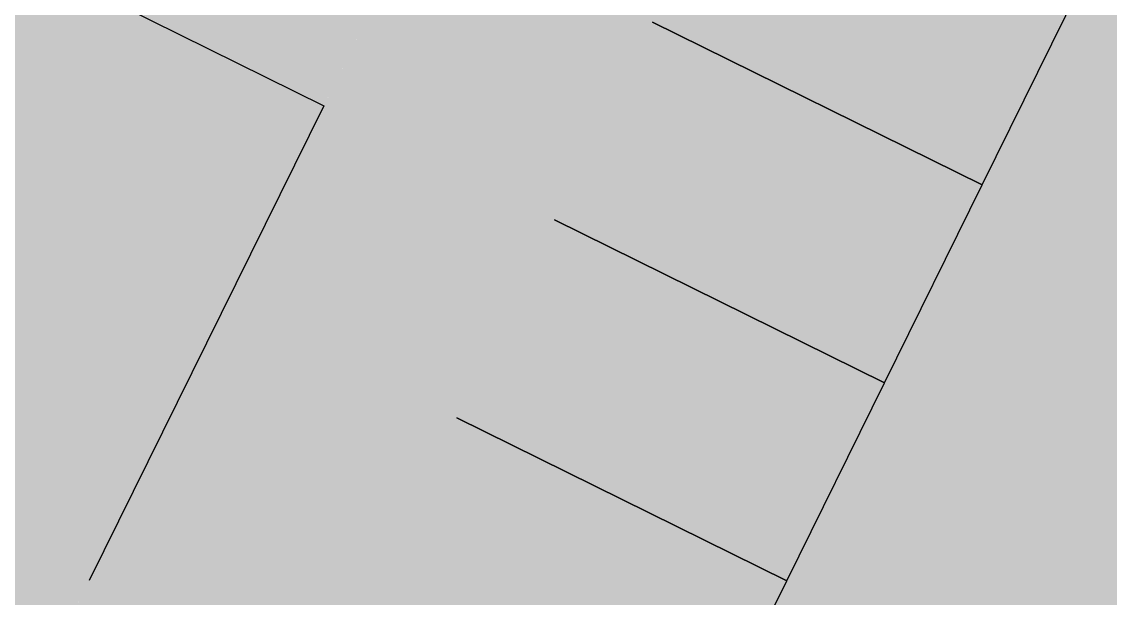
# Model space of a CAD drawing. Header units: millimetres. Extents: x 3866 to 35600, y -8896 to 9491.
# Drawn here: x 33109.06 to 33116.46, y -6726.09 to -6722.18 of the extents above; entities that cross this region are included whole.
import ezdxf

# ---------------------------------------------------------------- set-up
doc = ezdxf.new("R2010")
doc.units = ezdxf.units.MM
doc.linetypes.add('ACAD_ISO02W100', pattern=[15, 12, -3])
doc.layers.add('ВДМ', color=7, linetype='Continuous')

msp = doc.modelspace()

# ---------------------------------------------------------------- hatches: boundary and pattern name
at = {"layer": 'ВДМ', "transparency": 33554585}
h = msp.add_hatch(color=8, dxfattribs=at)
h.dxf.hatch_style = 1
h.paths.add_polyline_path([(33091.8165, -6709.864), (33090.4874, -6712.5536), (33111.1136, -6722.7478), (33112.4429, -6720.0583)])
at = {"layer": 'ВДМ', "true_color": 0x139b48, "transparency": 33554585}
h = msp.add_hatch(color=114, dxfattribs=at)
h.dxf.hatch_style = 1
h.paths.add_polyline_path([(33111.1136, -6722.7478), (33108.4242, -6721.4186), (33107.0962, -6724.1064), (33103.3324, -6731.7245), (33082.7129, -6721.5371), (33062.5406, -6711.5708), (33061.2118, -6714.2604), (33081.3841, -6724.2268), (33102.4518, -6734.6356, 0.414214), (33105.8006, -6733.5016)])
h = msp.add_hatch(color=114, dxfattribs=at)
h.dxf.hatch_style = 1
h.paths.add_polyline_path([(33123.2909, -6722.1746), (33109.9989, -6715.6592), (33109.1757, -6717.3258), (33110.6451, -6718.0516), (33115.5158, -6720.477, -0.345355), (33116.2517, -6721.9399), (33115.5875, -6723.2848), (33114.9233, -6724.6298), (33114.2592, -6725.9747), (33113.595, -6727.3196), (33112.9308, -6728.6646), (33112.2666, -6730.0095), (33111.6024, -6731.3545), (33110.9382, -6732.6994), (33110.274, -6734.0443), (33109.6099, -6735.3893), (33108.9457, -6736.7342), (33108.9457, -6737.2583), (33123.2909, -6737.2583)])
at = {"layer": 'ВДМ', "transparency": 33554585}
h = msp.add_hatch(color=8, dxfattribs=at)
h.dxf.hatch_style = 1
h.paths.add_polyline_path([(33116.2517, -6721.9399), (33114.0101, -6720.8329), (33112.4429, -6720.0583), (33111.1143, -6722.7465), (33105.8006, -6733.5016, -0.153236), (33104.7659, -6734.5837), (33106.7041, -6735.6272), (33108.9457, -6736.7342), (33109.6099, -6735.3893), (33110.274, -6734.0443), (33110.9382, -6732.6994), (33111.6024, -6731.3545), (33112.2666, -6730.0095), (33112.9308, -6728.6646), (33113.595, -6727.3196), (33114.2592, -6725.9747), (33114.9233, -6724.6298), (33115.5875, -6723.2848)])

# ---------------------------------------------------------------- linework, layer by layer
for points in [[(33113.346, -6722.1779), (33115.5875, -6723.2848), (33116.2517, -6721.9399), (33114.0101, -6720.8329)], [(33112.6818, -6723.5228), (33114.9233, -6724.6298), (33115.5875, -6723.2848), (33113.346, -6722.1779)], [(33112.0176, -6724.8677), (33114.2592, -6725.9747), (33114.9233, -6724.6298), (33112.6818, -6723.5228)], [(33111.3534, -6726.2127), (33113.595, -6727.3196), (33114.2592, -6725.9747), (33112.0176, -6724.8677)]]:
    msp.add_lwpolyline(points)
at = {"layer": 'ВДМ'}
msp.add_lwpolyline([(33076.9364, -6705.8562), (33111.1136, -6722.7478)], dxfattribs=at)
at = {"layer": 'ВДМ', "linetype": 'ACAD_ISO02W100', "ltscale": 0.3}
msp.add_lwpolyline([(33111.1143, -6722.7465), (33105.8006, -6733.5016, -0.414214), (33102.4518, -6734.6356), (33081.3841, -6724.2268)], format="xyb", dxfattribs=at)

doc.saveas('drawing.dxf')
